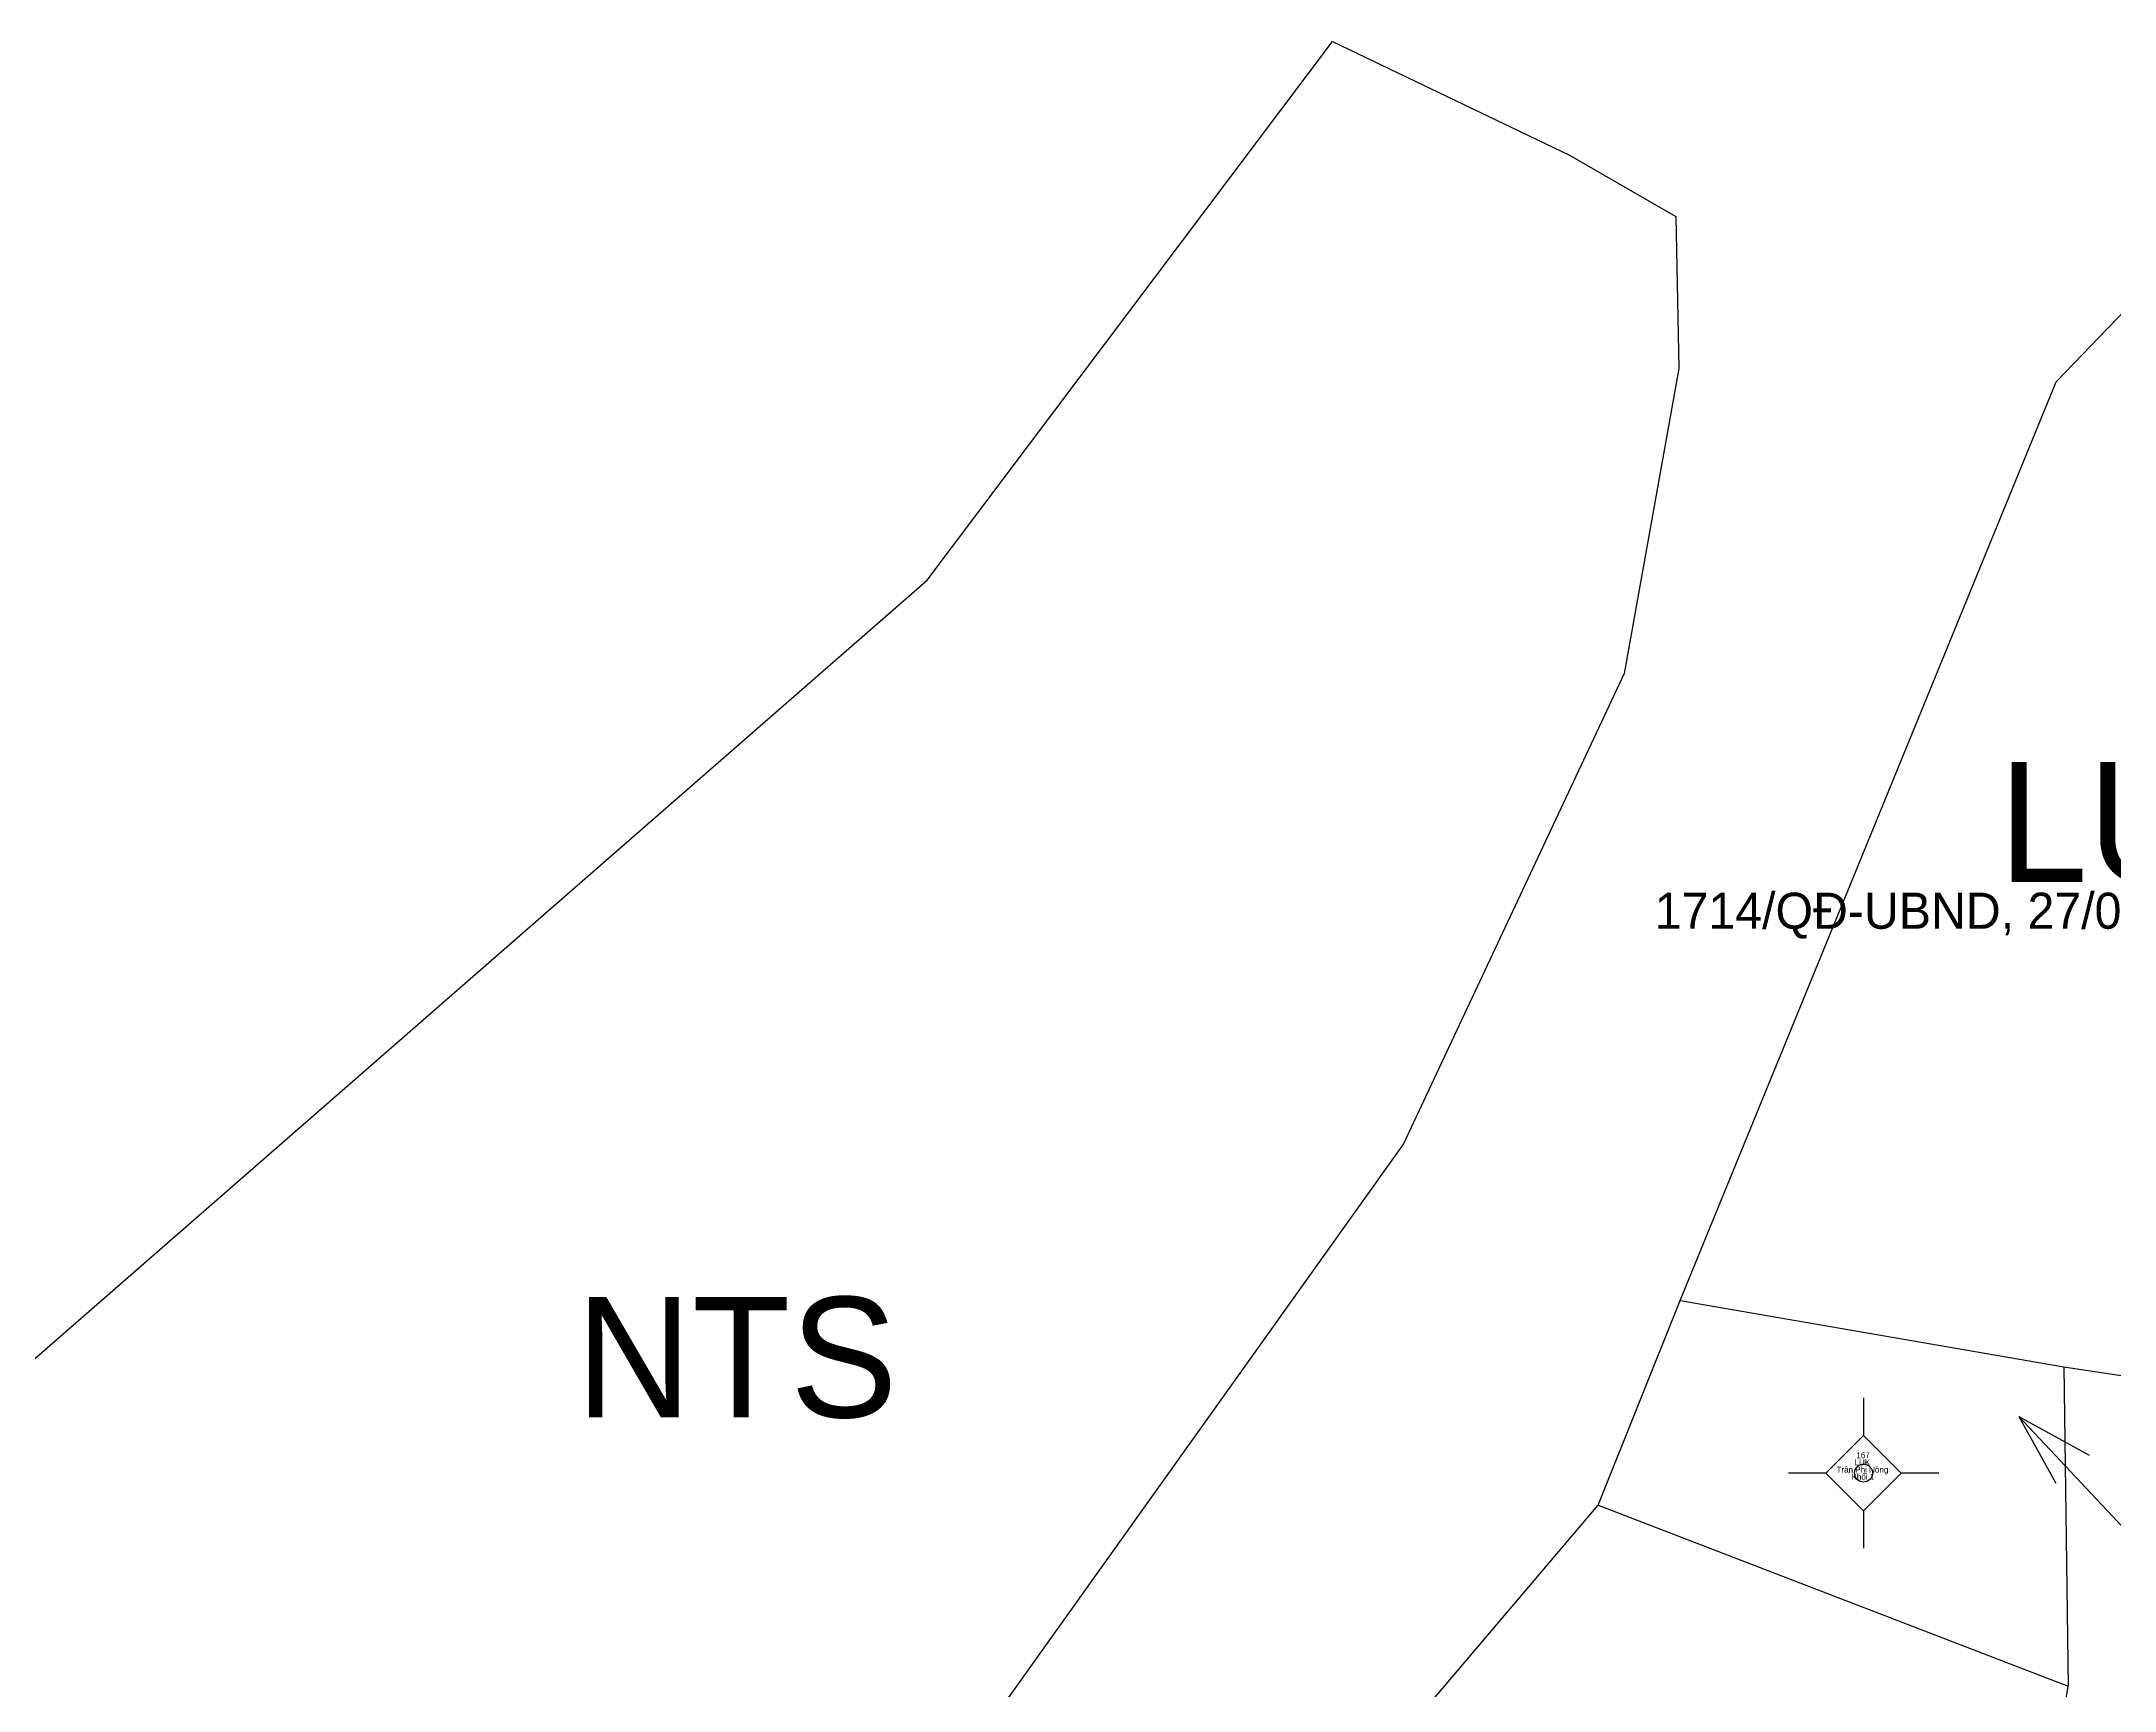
# Model space of a CAD drawing. Extents: x 550890 to 551618, y 1839259 to 1840146.
# Drawn here: x 551373.71 to 551408.17, y 1839623.22 to 1839650.64 of the extents above; entities that cross this region are included whole.
import ezdxf

# ---------------------------------------------------------------- set-up
doc = ezdxf.new("R2010")
doc.units = 0
for name, color, linetype in [('Level 10', 7, 'Continuous'), ('Level 11', 7, 'Continuous'), ('Level 13', 7, 'Continuous'), ('Level 14', 7, 'Continuous'), ('Level 15', 7, 'Continuous'), ('Level 2', 7, 'Continuous'), ('Level 20', 7, 'Continuous'), ('Level 33', 7, 'Continuous')]:
    doc.layers.add(name, color=color, linetype=linetype)

# ---------------------------------------------------------------- blocks, each defined once
blk = doc.blocks.new('A$C43B')
at = {"layer": 'Level 14'}
blk.add_line((3.93, 1.69), (2.68, 1.49), dxfattribs=at)
blk.add_lwpolyline([(0, 0), (3.93, 1.69), (2.93, 0.81)], dxfattribs=at)
blk = doc.blocks.new('A$C522')
at = {"layer": 'Level 14', "rotation": 27.754325478161473}
blk.add_blockref('A$C43B', (0, 0), dxfattribs=at)

msp = doc.modelspace()

# ---------------------------------------------------------------- linework, layer by layer
at = {"layer": 'Level 10'}
for p, q in [((551399.59, 1839626.3), (551400.95, 1839629.7)), ((551400.95, 1839629.7), (551407.33, 1839628.6)), ((551407.33, 1839628.6), (551414.43, 1839627.53)), ((551407.33, 1839628.6), (551407.4, 1839623.29)), ((551395.76, 1839621.79), (551399.59, 1839626.3)), ((551399.59, 1839626.3), (551407.4, 1839623.29)), ((551404.97, 1839608.34), (551407.4, 1839623.29))]:
    msp.add_line(p, q, dxfattribs=at)
msp.add_lwpolyline([(551400.95, 1839629.7), (551407.2, 1839644.98), (551409.07, 1839646.92)], dxfattribs=at)
at = {"layer": 'Level 11'}
for p, q in [((551404, 1839628.082), (551404, 1839627.457)), ((551404, 1839627.457), (551403.375, 1839626.832)), ((551404.625, 1839626.832), (551404, 1839627.457)), ((551403.375, 1839626.832), (551402.75, 1839626.832)), ((551403.375, 1839626.832), (551404, 1839626.207)), ((551404, 1839626.207), (551404.625, 1839626.832)), ((551405.25, 1839626.832), (551404.625, 1839626.832)), ((551404, 1839626.207), (551404, 1839625.582))]:
    msp.add_line(p, q, dxfattribs=at)
msp.add_circle((551404, 1839626.832), 0.15, dxfattribs=at)
at = {"layer": 'Level 13'}
msp.add_line((551403.52, 1839626.52), (551403.52, 1839626.52), dxfattribs=at)
at = {"layer": 'Level 33'}
for points in [[(551366.72, 1839622.74), (551388.43, 1839641.68), (551395.17, 1839650.64)], [(551395.17, 1839650.64), (551399.11, 1839648.75), (551400.88, 1839647.73), (551400.93, 1839645.2), (551400.02, 1839640.13), (551396.35, 1839632.31), (551383.88, 1839614.83), (551376.04, 1839613.91), (551366.72, 1839615.9)]]:
    msp.add_lwpolyline(points, dxfattribs=at)

# ---------------------------------------------------------------- block references
at = {"layer": 'Level 13', "rotation": 82.13850300140382}
msp.add_blockref('A$C522', (551409.51, 1839624.65), dxfattribs=at)

# ---------------------------------------------------------------- texts
at = {"layer": 'Level 15'}
for s, height, p in [('167', 0.1, (551403.88, 1839627.08)), ('Trần Phi Nông', 0.10002, (551403.55, 1839626.84)), ('Khối 1', 0.1, (551403.8, 1839626.72)), ('LUK', 0.1, (551403.85, 1839626.96))]:
    msp.add_text(s, height=height, dxfattribs=at).set_placement(p)
at = {"layer": 'Level 2'}
for s, p in [('LUK', (551406.24, 1839636.66)), ('NTS', (551382.59, 1839627.76))]:
    msp.add_text(s, height=2, dxfattribs=at).set_placement(p)
at = {"layer": 'Level 20'}
msp.add_text('1714/QĐ-UBND, 27/06/2019 của UBND huyện Hướng Hóa', height=0.6, dxfattribs=at).set_placement((551400.528, 1839635.884))

doc.saveas('drawing.dxf')
